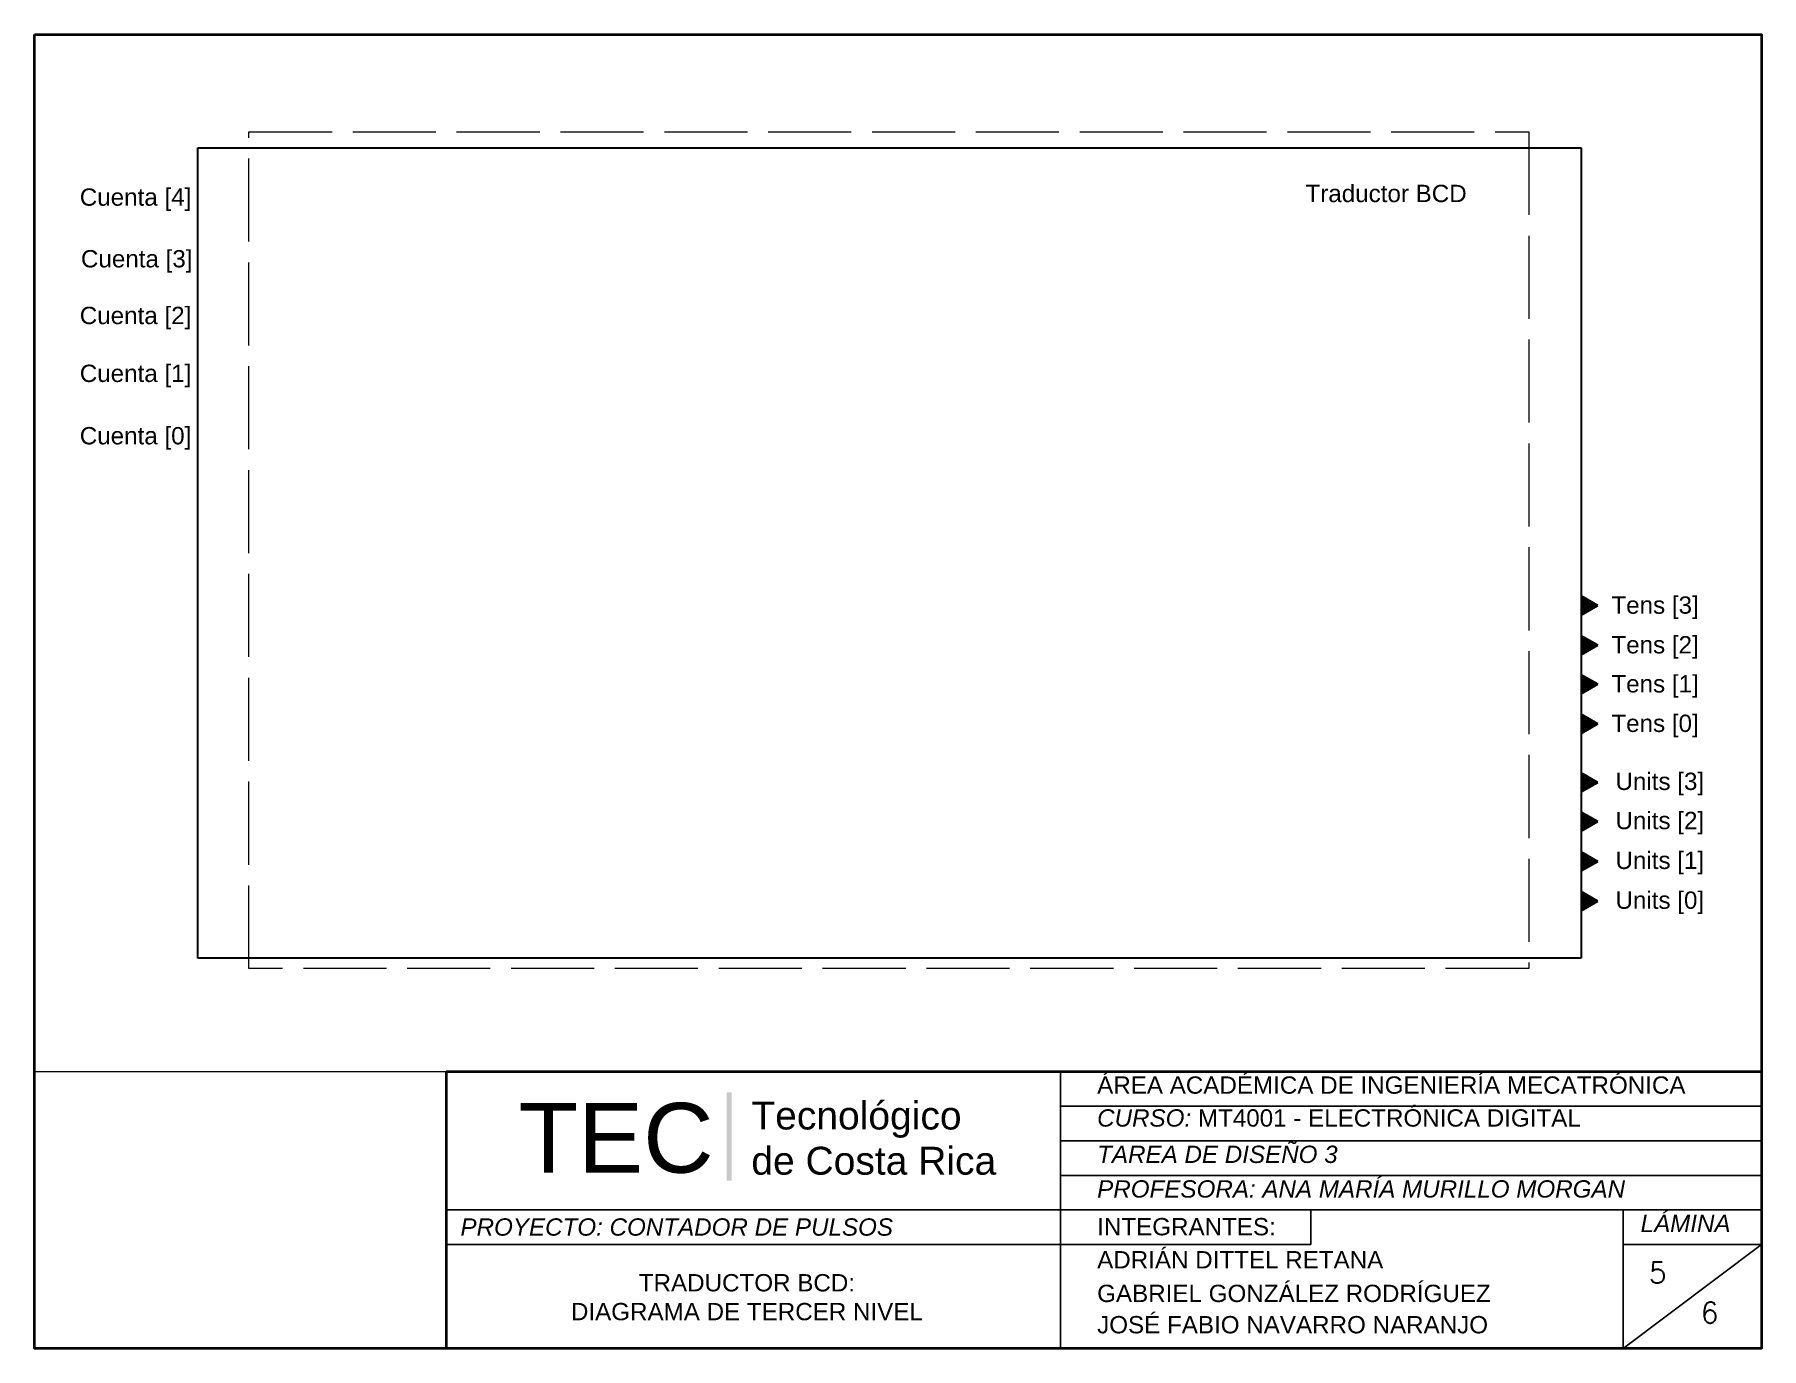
# Paper-space layout '3NIVEL-5' of a CAD drawing. Header units: millimetres. Extents: x 7 to 257, y 6 to 195.
# The model-space entities are those that its viewports show. They can reach past a viewport. Long polylines and large blocks are cut down to what shows.
import ezdxf

# ---------------------------------------------------------------- set-up
doc = ezdxf.new("R2010")
doc.units = ezdxf.units.MM
doc.linetypes.add('ACAD_ISO02W100', pattern=[15, 12, -3])
for name, color, linetype, lineweight in [('Cables', 7, 'Continuous', 30), ('Contorno', 7, 'Continuous', 40), ('Cuadro_dashed', 7, 'ACAD_ISO02W100', 20), ('MView', 7, 'Continuous', 5)]:
    doc.layers.add(name, color=color, linetype=linetype, lineweight=lineweight)
doc.layers.add('Texto', color=7, linetype='Continuous')
doc.styles.add('PDF Arial', font='arial.ttf')
doc.styles.add('Rotulado', font='arial.ttf', dxfattribs={"height": 10})
doc.styles.add('s1', font='romans.shx')
picture_1 = doc.add_image_def('image1.png', size_in_pixel=(944, 553))

msp = doc.modelspace()

# ---------------------------------------------------------------- hatches: boundary and pattern name
at = {"layer": 'Cables'}
h = msp.add_hatch(color=256, dxfattribs=at)
h.dxf.hatch_style = 1
h.paths.add_polyline_path([(842.88, 552.09), (840.48, 553.48), (840.48, 550.71)])
h = msp.add_hatch(color=256, dxfattribs=at)
h.dxf.hatch_style = 1
h.paths.add_polyline_path([(842.88, 546.36), (840.48, 547.75), (840.48, 544.98)])
h = msp.add_hatch(color=256, dxfattribs=at)
h.dxf.hatch_style = 1
h.paths.add_polyline_path([(842.88, 540.73), (840.48, 542.11), (840.48, 539.34)])
h = msp.add_hatch(color=256, dxfattribs=at)
h.dxf.hatch_style = 1
h.paths.add_polyline_path([(842.88, 535.02), (840.48, 536.4), (840.48, 533.63)])
h = msp.add_hatch(color=256, dxfattribs=at)
h.dxf.hatch_style = 1
h.paths.add_polyline_path([(842.88, 526.56), (840.48, 527.95), (840.48, 525.17)])
h = msp.add_hatch(color=256, dxfattribs=at)
h.dxf.hatch_style = 1
h.paths.add_polyline_path([(842.88, 520.89), (840.48, 522.28), (840.48, 519.51)])
h = msp.add_hatch(color=256, dxfattribs=at)
h.dxf.hatch_style = 1
h.paths.add_polyline_path([(842.88, 515.15), (840.48, 516.53), (840.48, 513.76)])
h = msp.add_hatch(color=256, dxfattribs=at)
h.dxf.hatch_style = 1
h.paths.add_polyline_path([(842.88, 509.4), (840.48, 510.79), (840.48, 508.02)])

# ---------------------------------------------------------------- linework, layer by layer
at = {"layer": 'Cables', "color": 7}
for points in [[(842.88, 552.09), (840.48, 553.48), (840.48, 550.71)], [(842.88, 546.36), (840.48, 547.75), (840.48, 544.98)], [(842.88, 540.73), (840.48, 542.11), (840.48, 539.34)], [(842.88, 535.02), (840.48, 536.4), (840.48, 533.63)], [(842.88, 526.56), (840.48, 527.95), (840.48, 525.17)], [(842.88, 520.89), (840.48, 522.28), (840.48, 519.51)], [(842.88, 515.15), (840.48, 516.53), (840.48, 513.76)], [(842.88, 509.4), (840.48, 510.79), (840.48, 508.02)]]:
    msp.add_lwpolyline(points, close=True, dxfattribs=at)
at = {"layer": 'Cuadro_dashed'}
msp.add_lwpolyline([(648.03, 620.52), (832.89, 620.52), (832.89, 499.67), (648.03, 499.67)], close=True, dxfattribs=at)

# ---------------------------------------------------------------- texts
at = {"layer": 'Texto', "color": 7, "char_height": 2.5, "attachment_point": 1, "style": 'Rotulado'}
for s, width, heights, insert in [('Cuenta [4]', 16.4901, [3.96], (623.59, 612.35)), ('Traductor BCD', 24.9973, [4.02], (800.64, 612.87)), ('Cuenta [3]', 16.4901, [3.96], (623.76, 603.44)), ('Cuenta [2]', 16.4901, [3.96], (623.59, 595.25)), ('Cuenta [1]', 16.4901, [3.96], (623.59, 586.89)), ('Cuenta [0]', 16.4901, [3.96], (623.59, 577.88)), ('Tens [3]', 19.686, [4.02], (844.83, 553.42)), ('Tens [2]', 19.686, [4.02], (844.83, 547.69)), ('Tens [1]', 19.686, [4.02], (844.83, 542.05)), ('Tens [0]', 19.686, [4.02], (844.83, 536.34)), ('Units [3]', 19.686, [4.02], (845.42, 527.96)), ('Units [2]', 19.686, [4.02], (845.42, 522.3)), ('Units [1]', 19.686, [4.02], (845.42, 516.55)), ('Units [0]', 19.686, [4.02], (845.42, 510.8))]:
    msp.add_mtext_dynamic_manual_height_columns(s, width=width, gutter_width=50, heights=heights, dxfattribs=dict(at, insert=insert))

# ---------------------------------------------------------------- pictures from other files: only their frames are drawn
at = {"layer": 'Cables', "color": 7, "true_color": 0xffffff}
image = msp.add_image(picture_1, insert=(640.64, 501.15), size_in_units=(199.84, 117.07), dxfattribs=at)
image.dxf.flags = 7

psp = doc.layouts.new('3NIVEL-5')

# ---------------------------------------------------------------- linework, layer by layer
for p, q in [((155.44, 5.7), (155.44, 45.7)), ((155.44, 40.7), (256.72, 40.7)), ((155.44, 35.7), (256.72, 35.7)), ((155.44, 30.7), (256.72, 30.7)), ((66.72, 25.7), (155.44, 25.7)), ((155.44, 25.7), (256.72, 25.7)), ((236.72, 25.7), (256.72, 25.7)), ((236.72, 5.7), (236.72, 25.7)), ((66.72, 20.7), (155.44, 20.7)), ((155.44, 20.7), (155.44, 15.7)), ((191.64, 20.7), (155.44, 20.7)), ((236.72, 20.7), (256.72, 20.7)), ((256.72, 20.7), (236.72, 5.7)), ((155.44, 15.7), (155.44, 10.7))]:
    psp.add_line(p, q)
at = {"color": 7}
psp.add_line((191.64, 20.7), (191.64, 25.7), dxfattribs=at)
at = {"color": 251, "true_color": 0x4b4b4b, "transparency": 33554559}
for points in [[(107.95, 42.67), (107.22, 42.67), (107.95, 29.92)], [(107.22, 42.67), (107.95, 29.92), (107.22, 29.92)]]:
    psp.add_solid(points, dxfattribs=at)
at = {"layer": 'Contorno'}
for q in [(66.72, 5.7), (256.72, 45.7)]:
    psp.add_line((66.72, 45.7), q, dxfattribs=at)
psp.add_lwpolyline([(7.26, 195.47), (256.72, 195.47), (256.72, 5.7), (7.26, 5.7)], close=True, dxfattribs=at)

# ---------------------------------------------------------------- texts
at = {"color": 250, "true_color": 0x1c1c1c, "attachment_point": 7, "style": 'PDF Arial'}
for s, insert, char_height in [('TEC', (77.19, 30.94), 10.079), ('Tecnológico', (110.81, 36.11), 4.0315), ('de Costa Rica', (110.81, 30.74), 4.0315)]:
    psp.add_mtext(s, dxfattribs=dict(at, insert=insert, char_height=char_height))
at = {"layer": 'Texto', "attachment_point": 1, "style": 's1'}
for s, insert, char_height, width in [('{\\fArial|b0|i0|c0|p34;ÁREA ACADÉMICA DE INGENIERÍA MECATRÓNICA}', (160.76, 44.99), 2.5, 84.8209), ('{\\fArial|b0|i1|c0|p34;CURSO: \\fArial|b0|i0|c0|p34;MT4001 - ELECTRÓNICA DIGITAL}', (160.76, 40.24), 2.5, 78.8124), ('{\\fArial|b0|i1|c0|p34;TAREA DE DISEÑO 3}', (160.76, 34.99), 2.5, 78.8124), ('{\\fArial|b0|i1|c0|p34;PROFESORA: ANA MARÍA MURILLO MORGAN}', (160.76, 29.99), 2.5, 78.8124), ('{\\fArial|b0|i1|c0|p34;LÁMINA}', (239.25, 25), 2.5, 19.0829), ('{\\fArial|b0|i1|c0|p34;PROYECTO: CONTADOR DE PULSOS}', (68.79, 24.49), 2.5, 91.3061), ('{\\fArial|b0|i0|c0|p34;INTEGRANTES:}', (160.76, 24.54), 2.5, 28.1694), ('{\\fArial|b0|i0|c0|p34;ADRIÁN DITTEL RETANA}', (160.76, 19.76), 2.5, 59.8937), ('5', (240.45, 18.14), 3, 7.4367), ('\\pxqc;{\\fArial|b0|i0|c0|p34;TRADUCTOR BCD:\\PDIAGRAMA DE TERCER NIVEL}', (78.17, 16.44), 2.5, 63.9917), ('{\\fArial|b0|i0|c0|p34;GABRIEL GONZÁLEZ RODRÍGUEZ}', (160.76, 14.9), 2.5, 59.8937), ('{\\fArial|b0|i0|c0|p34;JOSÉ FABIO NAVARRO NARANJO}', (160.76, 10.38), 2.5, 59.8937), ('6', (247.95, 12.36), 3, 9.5415)]:
    psp.add_mtext(s, dxfattribs=dict(at, insert=insert, char_height=char_height, width=width))

# ---------------------------------------------------------------- viewports
at = {"layer": 'MView'}
psp.add_viewport(center=(131.99, 120.59), size=(249.45, 149.7761), view_center_point=(741.78, 559.69), view_height=149.7761, dxfattribs=at)

doc.saveas('drawing.dxf')
